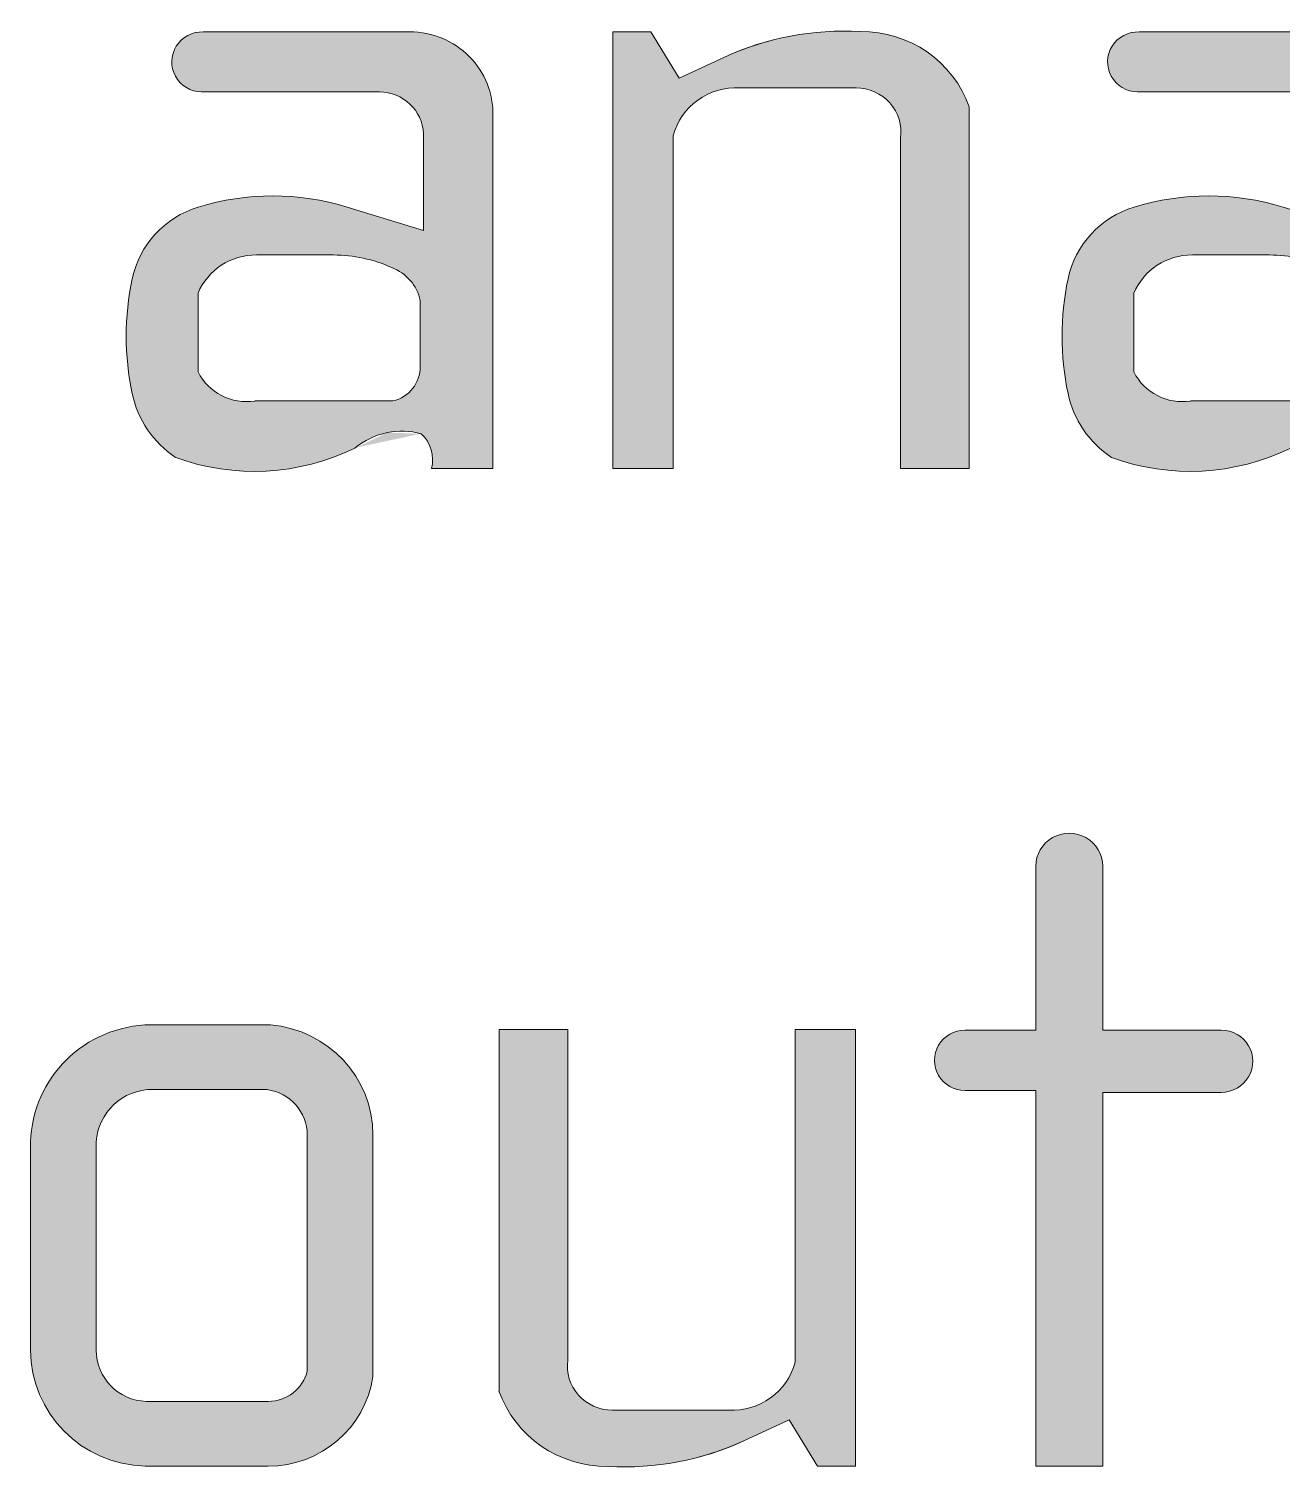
# Model space of a CAD drawing. Header units: millimetres. Extents: x 563728 to 564359, y 4765109 to 4765554.
# Drawn here: x 564243.34 to 564248.04, y 4765155.02 to 4765160.43 of the extents above; entities that cross this region are included whole.
import ezdxf

# ---------------------------------------------------------------- set-up
doc = ezdxf.new("R2010")
doc.units = ezdxf.units.MM
doc.layers.add('58 Formato plano y líneas de solape - Planoaren formatua eta gainjartze-marrak', color=7, linetype='Continuous', lineweight=0)

# ---------------------------------------------------------------- blocks, each defined once
blk = doc.blocks.new('DGN_COMPLEXSHAPE16')
at = {"layer": '58 Formato plano y líneas de solape - Planoaren formatua eta gainjartze-marrak', "color": 252, "linetype": 'Continuous', "lineweight": 0, "ltscale": 166.040103, "true_color": 0x878787}
for p, q in [((564247.1172, 4765157.2812), (564247.1172, 4765157.2812)), ((564247.3686, 4765157.2812), (564247.3686, 4765157.2812)), ((564246.8515, 4765156.6656), (564246.8515, 4765156.6656)), ((564247.8139, 4765156.6656), (564247.8139, 4765156.6656)), ((564246.8515, 4765156.4392), (564246.8515, 4765156.4392)), ((564247.3686, 4765156.4321), (564247.8139, 4765156.4321)), ((564247.8139, 4765156.4321), (564247.8139, 4765156.4321))]:
    blk.add_line(p, q, dxfattribs=at)
at = {"layer": '58 Formato plano y líneas de solape - Planoaren formatua eta gainjartze-marrak', "color": 252, "linetype": 'Continuous', "lineweight": 0, "ltscale": 166.040103, "true_color": 0x878787, "flags": 128}
for points in [[(564247.1172, 4765157.2812), (564247.1172, 4765156.6656), (564246.8515, 4765156.6656)], [(564247.8139, 4765156.6656), (564247.3686, 4765156.6656), (564247.3686, 4765157.2812)], [(564246.8515, 4765156.4392), (564247.1172, 4765156.4392), (564247.1172, 4765155.0288), (564247.3686, 4765155.0288), (564247.3686, 4765156.4321)]]:
    blk.add_lwpolyline(points, dxfattribs=at)
at = {"layer": '58 Formato plano y líneas de solape - Planoaren formatua eta gainjartze-marrak', "color": 252, "linetype": 'Continuous', "lineweight": 0, "ltscale": 166.040103, "true_color": 0x878787}
for centre, major_axis, start_param, end_param in [((564247.2429, 4765157.2812), (0.1257, 0), 0, 3.141593), ((564246.8515, 4765156.5524), (0.1148, 0), 1.570796, 4.712711), ((564247.8139, 4765156.5489), (0.1184, 0), 4.712389, 7.853982)]:
    blk.add_ellipse(centre, major_axis=major_axis, ratio=0.986119, start_param=start_param, end_param=end_param, dxfattribs=at)
blk = doc.blocks.new('DGN_COMPLEXSHAPE17')
at = {"layer": '58 Formato plano y líneas de solape - Planoaren formatua eta gainjartze-marrak', "color": 252, "linetype": 'Continuous', "lineweight": 0, "ltscale": 166.040103, "true_color": 0x878787}
for p, q in [((564245.3593, 4765155.4271), (564245.3593, 4765155.4271)), ((564246.2132, 4765155.4193), (564246.2132, 4765155.4193)), ((564245.1012, 4765155.3097), (564245.1012, 4765155.3097)), ((564245.963, 4765155.2393), (564245.5261, 4765155.2393)), ((564245.5261, 4765155.2393), (564245.5261, 4765155.2393)), ((564245.963, 4765155.2393), (564245.963, 4765155.2393)), ((564246.0232, 4765155.1251), (564246.0232, 4765155.1251))]:
    blk.add_line(p, q, dxfattribs=at)
at = {"layer": '58 Formato plano y líneas de solape - Planoaren formatua eta gainjartze-marrak', "color": 252, "linetype": 'Continuous', "lineweight": 0, "ltscale": 166.040103, "true_color": 0x878787, "flags": 128}
for points in [[(564245.3593, 4765155.4271), (564245.3593, 4765156.6685), (564245.1012, 4765156.6685), (564245.1012, 4765155.3097)], [(564246.0232, 4765155.1251), (564246.1914, 4765155.2032), (564246.2976, 4765155.0288), (564246.4396, 4765155.0288), (564246.4396, 4765156.6685), (564246.2132, 4765156.6685), (564246.2132, 4765155.4193)]]:
    blk.add_lwpolyline(points, dxfattribs=at)
at = {"layer": '58 Formato plano y líneas de solape - Planoaren formatua eta gainjartze-marrak', "color": 252, "linetype": 'Continuous', "lineweight": 0, "ltscale": 166.040103, "true_color": 0x878787}
for centre, major_axis, start_param, end_param in [((564245.5261, 4765155.4052), (0.1683, 0), 3.009369, 4.712389), ((564245.9773, 4765155.4791), (0.2436, 0), 4.653729, 6.031535), ((564245.5057, 4765155.4513), (0.4293, 0), 3.482547, 4.722946), ((564245.5746, 4765156.0636), (1.0522, 0), 4.651196, 5.152881)]:
    blk.add_ellipse(centre, major_axis=major_axis, ratio=0.986119, start_param=start_param, end_param=end_param, dxfattribs=at)
blk = doc.blocks.new('DGN_COMPLEXSHAPE19')
at = {"layer": '58 Formato plano y líneas de solape - Planoaren formatua eta gainjartze-marrak', "color": 252, "linetype": 'Continuous', "lineweight": 0, "ltscale": 166.040103, "true_color": 0x878787}
for p, q in [((564245.9454, 4765160.3177), (564245.9454, 4765160.3177)), ((564246.0056, 4765160.2035), (564246.0056, 4765160.2035)), ((564246.0056, 4765160.2035), (564246.4425, 4765160.2035)), ((564246.4425, 4765160.2035), (564246.4425, 4765160.2035)), ((564246.8675, 4765160.1331), (564246.8675, 4765160.1331)), ((564245.7554, 4765160.0235), (564245.7554, 4765160.0235)), ((564246.6093, 4765160.0157), (564246.6093, 4765160.0157))]:
    blk.add_line(p, q, dxfattribs=at)
at = {"layer": '58 Formato plano y líneas de solape - Planoaren formatua eta gainjartze-marrak', "color": 252, "linetype": 'Continuous', "lineweight": 0, "ltscale": 166.040103, "true_color": 0x878787, "flags": 128}
for points in [[(564245.9454, 4765160.3177), (564245.7772, 4765160.2396), (564245.671, 4765160.414), (564245.5291, 4765160.414), (564245.5291, 4765158.7744), (564245.7554, 4765158.7744), (564245.7554, 4765160.0235)], [(564246.6093, 4765160.0157), (564246.6093, 4765158.7744), (564246.8675, 4765158.7744), (564246.8675, 4765160.1331)]]:
    blk.add_lwpolyline(points, dxfattribs=at)
at = {"layer": '58 Formato plano y líneas de solape - Planoaren formatua eta gainjartze-marrak', "color": 252, "linetype": 'Continuous', "lineweight": 0, "ltscale": 166.040103, "true_color": 0x878787}
for centre, major_axis, start_param, end_param in [((564246.3941, 4765159.3792), (1.0522, 0), 1.509603, 2.011288), ((564246.463, 4765159.9915), (0.4293, 0), 0.340954, 1.581354), ((564245.9914, 4765159.9637), (0.2436, 0), 1.512136, 2.889942), ((564246.4425, 4765160.0376), (0.1683, 0), 6.150961, 7.853982)]:
    blk.add_ellipse(centre, major_axis=major_axis, ratio=0.986119, start_param=start_param, end_param=end_param, dxfattribs=at)
blk = doc.blocks.new('DWG_H0')
at = {"layer": '58 Formato plano y líneas de solape - Planoaren formatua eta gainjartze-marrak', "linetype": 'Continuous', "true_color": 0x878787}
h = blk.add_hatch(color=252, dxfattribs=at)
edge = h.paths.add_edge_path()
edge.add_ellipse((123.3627, 47.5454), major_axis=(1.0522, 0), ratio=0.986119, start_angle=86.4939, end_angle=115.2383)
edge.add_line((122.9141, 48.4839), (122.9141, 48.4839))
edge.add_line((122.9141, 48.4839), (122.7459, 48.4058))
edge.add_line((122.7459, 48.4058), (122.6396, 48.5802))
edge.add_line((122.6396, 48.5802), (122.4977, 48.5802))
edge.add_line((122.4977, 48.5802), (122.4977, 46.9406))
edge.add_line((122.4977, 46.9406), (122.7241, 46.9406))
edge.add_line((122.7241, 46.9406), (122.7241, 48.1897))
edge.add_line((122.7241, 48.1897), (122.7241, 48.1897))
edge.add_ellipse((122.96, 48.1299), major_axis=(0.2436, 0), ratio=0.986119, start_angle=446.639, end_angle=525.5815, ccw=False)
edge.add_line((122.9743, 48.3697), (122.9743, 48.3697))
edge.add_line((122.9743, 48.3697), (123.4112, 48.3697))
edge.add_line((123.4112, 48.3697), (123.4112, 48.3697))
edge.add_ellipse((123.4112, 48.2038), major_axis=(0.1683, 0), ratio=0.986119, start_angle=352.4241, end_angle=450, ccw=False)
edge.add_line((123.578, 48.1819), (123.578, 48.1819))
edge.add_line((123.578, 48.1819), (123.578, 46.9406))
edge.add_line((123.578, 46.9406), (123.8361, 46.9406))
edge.add_line((123.8361, 46.9406), (123.8361, 48.2993))
edge.add_line((123.8361, 48.2993), (123.8361, 48.2993))
edge.add_ellipse((123.4316, 48.1578), major_axis=(0.4293, 0), ratio=0.986119, start_angle=19.5352, end_angle=90.6049)
h = blk.add_hatch(color=252, dxfattribs=at)
edge = h.paths.add_edge_path()
edge.add_line((124.7825, 44.5983), (124.7825, 44.5983))
edge.add_ellipse((124.7825, 44.7151), major_axis=(0.1184, 0), ratio=0.986119, start_angle=-90, end_angle=90)
edge.add_line((124.7825, 44.8318), (124.7825, 44.8318))
edge.add_line((124.7825, 44.8318), (124.3372, 44.8318))
edge.add_line((124.3372, 44.8318), (124.3372, 45.4474))
edge.add_line((124.3372, 45.4474), (124.3372, 45.4474))
edge.add_ellipse((124.2115, 45.4474), major_axis=(0.1257, 0), ratio=0.986119, start_angle=0, end_angle=180)
edge.add_line((124.0858, 45.4474), (124.0858, 45.4474))
edge.add_line((124.0858, 45.4474), (124.0858, 44.8318))
edge.add_line((124.0858, 44.8318), (123.8201, 44.8318))
edge.add_line((123.8201, 44.8318), (123.8201, 44.8318))
edge.add_ellipse((123.8201, 44.7186), major_axis=(0.1148, 0), ratio=0.986119, start_angle=90, end_angle=270.0185)
edge.add_line((123.8202, 44.6054), (123.8202, 44.6054))
edge.add_line((123.8202, 44.6054), (124.0858, 44.6055))
edge.add_line((124.0858, 44.6055), (124.0858, 43.195))
edge.add_line((124.0858, 43.195), (124.3372, 43.195))
edge.add_line((124.3372, 43.195), (124.3372, 44.5983))
edge.add_line((124.3372, 44.5983), (124.7825, 44.5983))
h = blk.add_hatch(color=252, dxfattribs=at)
edge = h.paths.add_edge_path()
edge.add_line((121.5961, 44.4384), (121.5961, 44.4384))
edge.add_ellipse((121.1755, 44.4384), major_axis=(0.4206, 0), ratio=0.986119, start_angle=0, end_angle=85.1265)
edge.add_line((121.2112, 44.8517), (121.2112, 44.8517))
edge.add_line((121.2112, 44.8517), (120.7399, 44.8517))
edge.add_line((120.7399, 44.8517), (120.7399, 44.8517))
edge.add_ellipse((120.7685, 44.4009), major_axis=(0.458, 0), ratio=0.986119, start_angle=93.5885, end_angle=181.6062)
edge.add_line((120.3107, 44.3883), (120.3107, 44.3883))
edge.add_line((120.3107, 44.3883), (120.3107, 43.6302))
edge.add_line((120.3107, 43.6302), (120.3107, 43.6302))
edge.add_ellipse((120.7522, 43.6302), major_axis=(0.4415, 0), ratio=0.986119, start_angle=180, end_angle=268.5451)
edge.add_line((120.741, 43.195), (120.741, 43.195))
edge.add_line((120.741, 43.195), (121.2028, 43.195))
edge.add_line((121.2028, 43.195), (121.2028, 43.195))
edge.add_ellipse((121.2028, 43.5868), major_axis=(0.3973, 0), ratio=0.986119, start_angle=-90, end_angle=-8.0887)
edge.add_line((121.5961, 43.5316), (121.5961, 43.5316))
edge.add_line((121.5961, 43.5316), (121.5961, 44.4384))
edge = h.paths.add_edge_path(flags=0)
edge.add_line((120.5571, 44.3923), (120.5571, 44.3923))
edge.add_ellipse((120.7685, 44.4009), major_axis=(0.2116, 0), ratio=0.986119, start_angle=95.2804, end_angle=182.3632, ccw=False)
edge.add_line((120.7491, 44.6087), (120.7491, 44.6087))
edge.add_line((120.7491, 44.6087), (121.1984, 44.6087))
edge.add_line((121.1984, 44.6087), (121.1984, 44.6087))
edge.add_ellipse((121.1755, 44.4384), major_axis=(0.1742, 0), ratio=0.986119, start_angle=360, end_angle=442.424, ccw=False)
edge.add_line((121.3497, 44.4384), (121.3497, 44.4384))
edge.add_line((121.3497, 44.4384), (121.3497, 43.5529))
edge.add_line((121.3497, 43.5529), (121.3497, 43.5529))
edge.add_ellipse((121.2028, 43.5868), major_axis=(0.1509, 0), ratio=0.986119, start_angle=270, end_angle=346.8561, ccw=False)
edge.add_line((121.2028, 43.438), (121.2028, 43.438))
edge.add_line((121.2028, 43.438), (120.7447, 43.438))
edge.add_line((120.7447, 43.438), (120.7447, 43.438))
edge.add_ellipse((120.7522, 43.6302), major_axis=(0.1951, 0), ratio=0.986119, start_angle=180, end_angle=267.8112, ccw=False)
edge.add_line((120.5571, 43.6302), (120.5571, 43.6302))
edge.add_line((120.5571, 43.6302), (120.5571, 44.3923))
h = blk.add_hatch(color=252, dxfattribs=at)
edge = h.paths.add_edge_path()
edge.add_line((122.3279, 43.5933), (122.3279, 43.5933))
edge.add_line((122.3279, 43.5933), (122.3279, 44.8347))
edge.add_line((122.3279, 44.8347), (122.0698, 44.8347))
edge.add_line((122.0698, 44.8347), (122.0698, 43.4759))
edge.add_line((122.0698, 43.4759), (122.0698, 43.4759))
edge.add_ellipse((122.4743, 43.6175), major_axis=(0.4293, 0), ratio=0.986119, start_angle=-160.4648, end_angle=-89.3951)
edge.add_ellipse((122.5432, 44.2298), major_axis=(1.0522, 0), ratio=0.986119, start_angle=-93.5061, end_angle=-64.7617)
edge.add_line((122.9918, 43.2913), (122.9918, 43.2913))
edge.add_line((122.9918, 43.2913), (123.16, 43.3694))
edge.add_line((123.16, 43.3694), (123.2663, 43.195))
edge.add_line((123.2663, 43.195), (123.4082, 43.195))
edge.add_line((123.4082, 43.195), (123.4082, 44.8347))
edge.add_line((123.4082, 44.8347), (123.1819, 44.8347))
edge.add_line((123.1819, 44.8347), (123.1819, 43.5855))
edge.add_line((123.1819, 43.5855), (123.1819, 43.5855))
edge.add_ellipse((122.9459, 43.6453), major_axis=(0.2436, 0), ratio=0.986119, start_angle=266.639, end_angle=345.5815, ccw=False)
edge.add_line((122.9316, 43.4055), (122.9316, 43.4055))
edge.add_line((122.9316, 43.4055), (122.4948, 43.4055))
edge.add_line((122.4948, 43.4055), (122.4948, 43.4055))
edge.add_ellipse((122.4948, 43.5714), major_axis=(0.1683, 0), ratio=0.986119, start_angle=172.4241, end_angle=270, ccw=False)
at = {"layer": '58 Formato plano y líneas de solape - Planoaren formatua eta gainjartze-marrak', "color": 252, "linetype": 'Continuous', "lineweight": 0, "ltscale": 166.040103, "true_color": 0x878787}
for name in ['DGN_COMPLEXSHAPE19', 'DGN_COMPLEXSHAPE16', 'DGN_COMPLEXSHAPE17']:
    blk.add_blockref(name, (-564123.0314, -4765111.8338), dxfattribs=at)
blk = doc.blocks.new('DWG_H01')
at = {"layer": '58 Formato plano y líneas de solape - Planoaren formatua eta gainjartze-marrak', "linetype": 'Continuous', "true_color": 0x878787}
h = blk.add_hatch(color=252, dxfattribs=at)
edge = h.paths.add_edge_path()
edge.add_line((121.7353, 48.5802), (121.7353, 48.5802))
edge.add_line((121.7353, 48.5802), (120.9592, 48.5802))
edge.add_line((120.9592, 48.5802), (120.9592, 48.5802))
edge.add_ellipse((120.9551, 48.4675), major_axis=(0.1144, 0), ratio=0.986119, start_angle=87.9516, end_angle=268.8632)
edge.add_line((120.9529, 48.3546), (120.9529, 48.3546))
edge.add_line((120.9529, 48.3546), (121.6208, 48.3546))
edge.add_line((121.6208, 48.3546), (121.6208, 48.3546))
edge.add_ellipse((121.6208, 48.1914), major_axis=(0.1655, 0), ratio=0.986119, start_angle=362.2993, end_angle=450, ccw=False)
edge.add_line((121.7862, 48.1979), (121.7862, 48.1979))
edge.add_line((121.7862, 48.1979), (121.7862, 47.8344))
edge.add_line((121.7862, 47.8344), (121.4999, 47.9222))
edge.add_line((121.4999, 47.9222), (121.4999, 47.9222))
edge.add_ellipse((121.22, 47.0342), major_axis=(0.943, 0), ratio=0.986119, start_angle=72.7335, end_angle=107.2665)
edge.add_ellipse((121.0481, 47.5798), major_axis=(0.3636, 0), ratio=0.986119, start_angle=107.2665, end_angle=168.2665)
edge.add_line((120.6921, 47.6527), (120.6921, 47.6527))
edge.add_ellipse((121.7427, 47.4375), major_axis=(1.0731, 0), ratio=0.986119, start_angle=168.2665, end_angle=191.7335)
edge.add_ellipse((121.0737, 47.3005), major_axis=(0.3898, 0), ratio=0.986119, start_angle=-168.2665, end_angle=-124.0693)
edge.add_line((120.8554, 46.9821), (120.8554, 46.9821))
edge.add_ellipse((121.1503, 47.7713), major_axis=(0.8529, 0), ratio=0.986119, start_angle=-110.2302, end_angle=-63.6492)
edge.add_line((121.5289, 47.0176), (121.5289, 47.0176))
edge.add_ellipse((121.7048, 46.8122), major_axis=(0.2726, 0), ratio=0.986119, start_angle=461.7174, end_angle=490.1899, ccw=False)
edge.add_ellipse((121.7048, 46.8122), major_axis=(0.2726, 0), ratio=0.986119, start_angle=434.4443, end_angle=461.7174, ccw=False)
edge.add_line((121.7779, 47.0712), (121.7779, 47.0712))
edge.add_ellipse((121.6833, 46.9733), major_axis=(0.1371, 0), ratio=0.986119, start_angle=346.0002, end_angle=406.3824, ccw=False)
edge.add_line((121.8164, 46.9406), (121.8164, 46.9406))
edge.add_line((121.8164, 46.9406), (122.047, 46.9406))
edge.add_line((122.047, 46.9406), (122.047, 48.2662))
edge.add_line((122.047, 48.2662), (122.047, 48.2662))
edge.add_ellipse((121.7353, 48.2728), major_axis=(0.3118, 0), ratio=0.986119, start_angle=-1.234, end_angle=90)
edge = h.paths.add_edge_path(flags=0)
edge.add_line((121.4483, 47.7425), (121.4483, 47.7425))
edge.add_ellipse((121.4483, 47.228), major_axis=(0.5217, 0), ratio=0.986119, start_angle=425.258, end_angle=450, ccw=False)
edge.add_ellipse((121.6042, 47.5351), major_axis=(0.174, 0), ratio=0.986119, start_angle=372.2561, end_angle=428.9568, ccw=False)
edge.add_line((121.7742, 47.5716), (121.7742, 47.5716))
edge.add_line((121.7742, 47.5716), (121.7742, 47.3235))
edge.add_line((121.7742, 47.3235), (121.7742, 47.3235))
edge.add_ellipse((121.6393, 47.3235), major_axis=(0.1349, 0), ratio=0.986119, start_angle=283.7871, end_angle=360, ccw=False)
edge.add_line((121.6715, 47.1943), (121.6715, 47.1943))
edge.add_line((121.6715, 47.1943), (121.1525, 47.1943))
edge.add_line((121.1525, 47.1943), (121.1525, 47.1943))
edge.add_ellipse((121.1218, 47.393), major_axis=(0.2039, 0), ratio=0.986119, start_angle=206.5064, end_angle=278.6773, ccw=False)
edge.add_line((120.9393, 47.3033), (120.9393, 47.3033))
edge.add_line((120.9393, 47.3033), (120.9393, 47.5988))
edge.add_line((120.9393, 47.5988), (120.9393, 47.5988))
edge.add_ellipse((121.157, 47.5103), major_axis=(0.2355, 0), ratio=0.986119, start_angle=449.5147, end_angle=517.6047, ccw=False)
edge.add_line((121.159, 47.7425), (121.159, 47.7425))
edge.add_line((121.159, 47.7425), (121.4483, 47.7425))
h = blk.add_hatch(color=252, dxfattribs=at)
edge = h.paths.add_edge_path()
edge.add_line((125.5619, 48.2662), (125.5619, 48.2662))
edge.add_ellipse((125.2502, 48.2728), major_axis=(0.3118, 0), ratio=0.986119, start_angle=-1.234, end_angle=90)
edge.add_line((125.2502, 48.5802), (125.2502, 48.5802))
edge.add_line((125.2502, 48.5802), (124.4741, 48.5802))
edge.add_line((124.4741, 48.5802), (124.4741, 48.5802))
edge.add_ellipse((124.47, 48.4675), major_axis=(0.1144, 0), ratio=0.986119, start_angle=87.9516, end_angle=271.1368)
edge.add_line((124.4723, 48.3546), (124.4723, 48.3546))
edge.add_line((124.4723, 48.3546), (125.1357, 48.3546))
edge.add_line((125.1357, 48.3546), (125.1357, 48.3546))
edge.add_ellipse((125.1357, 48.1914), major_axis=(0.1655, 0), ratio=0.986119, start_angle=362.2993, end_angle=450, ccw=False)
edge.add_line((125.3011, 48.1979), (125.3011, 48.1979))
edge.add_line((125.3011, 48.1979), (125.3011, 47.8344))
edge.add_line((125.3011, 47.8344), (125.0148, 47.9222))
edge.add_line((125.0148, 47.9222), (125.0148, 47.9222))
edge.add_ellipse((124.7349, 47.0342), major_axis=(0.943, 0), ratio=0.986119, start_angle=72.7335, end_angle=107.2665)
edge.add_ellipse((124.563, 47.5798), major_axis=(0.3636, 0), ratio=0.986119, start_angle=107.2665, end_angle=168.2665)
edge.add_line((124.207, 47.6527), (124.207, 47.6527))
edge.add_ellipse((125.2576, 47.4375), major_axis=(1.0731, 0), ratio=0.986119, start_angle=168.2665, end_angle=191.7335)
edge.add_ellipse((124.5886, 47.3005), major_axis=(0.3898, 0), ratio=0.986119, start_angle=-168.2665, end_angle=-124.0693)
edge.add_line((124.3703, 46.9821), (124.3703, 46.9821))
edge.add_ellipse((124.6652, 47.7713), major_axis=(0.8529, 0), ratio=0.986119, start_angle=-110.2302, end_angle=-63.6492)
edge.add_line((125.0438, 47.0176), (125.0438, 47.0176))
edge.add_ellipse((125.2197, 46.8122), major_axis=(0.2726, 0), ratio=0.986119, start_angle=461.7174, end_angle=490.1899, ccw=False)
edge.add_ellipse((125.2197, 46.8122), major_axis=(0.2726, 0), ratio=0.986119, start_angle=434.4443, end_angle=461.7174, ccw=False)
edge.add_line((125.2928, 47.0712), (125.2928, 47.0712))
edge.add_ellipse((125.1982, 46.9733), major_axis=(0.1371, 0), ratio=0.986119, start_angle=346.0002, end_angle=406.3824, ccw=False)
edge.add_line((125.3313, 46.9406), (125.3313, 46.9406))
edge.add_line((125.3313, 46.9406), (125.5619, 46.9406))
edge.add_line((125.5619, 46.9406), (125.5619, 48.2662))
edge = h.paths.add_edge_path(flags=0)
edge.add_line((125.2891, 47.5716), (125.2891, 47.5716))
edge.add_line((125.2891, 47.5716), (125.2891, 47.3235))
edge.add_line((125.2891, 47.3235), (125.2891, 47.3235))
edge.add_ellipse((125.1542, 47.3235), major_axis=(0.1349, 0), ratio=0.986119, start_angle=283.7871, end_angle=360, ccw=False)
edge.add_line((125.1864, 47.1943), (125.1864, 47.1943))
edge.add_line((125.1864, 47.1943), (124.6674, 47.1943))
edge.add_line((124.6674, 47.1943), (124.6674, 47.1943))
edge.add_ellipse((124.6367, 47.393), major_axis=(0.2039, 0), ratio=0.986119, start_angle=206.5064, end_angle=278.6773, ccw=False)
edge.add_line((124.4542, 47.3033), (124.4542, 47.3033))
edge.add_line((124.4542, 47.3033), (124.4542, 47.5988))
edge.add_line((124.4542, 47.5988), (124.4542, 47.5988))
edge.add_ellipse((124.6719, 47.5103), major_axis=(0.2355, 0), ratio=0.986119, start_angle=449.5147, end_angle=517.6047, ccw=False)
edge.add_line((124.6739, 47.7425), (124.6739, 47.7425))
edge.add_line((124.6739, 47.7425), (124.9632, 47.7425))
edge.add_line((124.9632, 47.7425), (124.9632, 47.7425))
edge.add_ellipse((124.9632, 47.228), major_axis=(0.5217, 0), ratio=0.986119, start_angle=425.258, end_angle=450, ccw=False)
edge.add_ellipse((125.1191, 47.5351), major_axis=(0.174, 0), ratio=0.986119, start_angle=372.2561, end_angle=428.9568, ccw=False)
blk = doc.blocks.new('DGN_COMPLEXSHAPE22')
at = {"layer": '58 Formato plano y líneas de solape - Planoaren formatua eta gainjartze-marrak', "color": 252, "linetype": 'Continuous', "lineweight": 0, "ltscale": 166.040103, "true_color": 0x878787}
for p, q in [((564243.9906, 4765160.414), (564243.9906, 4765160.414)), ((564244.7667, 4765160.414), (564244.7667, 4765160.414)), ((564243.9842, 4765160.1884), (564243.9842, 4765160.1884)), ((564244.6522, 4765160.1884), (564244.6522, 4765160.1884)), ((564245.0784, 4765160.1), (564245.0784, 4765160.1)), ((564244.8176, 4765160.0317), (564244.8176, 4765160.0317)), ((564244.5313, 4765159.756), (564244.5313, 4765159.756)), ((564243.7234, 4765159.4865), (564243.7234, 4765159.4865)), ((564244.8093, 4765158.905), (564244.8093, 4765158.905)), ((564244.5603, 4765158.8514), (564244.5603, 4765158.8514)), ((564243.8867, 4765158.8158), (564243.8867, 4765158.8158)), ((564244.8478, 4765158.7744), (564244.8478, 4765158.7744))]:
    blk.add_line(p, q, dxfattribs=at)
at = {"layer": '58 Formato plano y líneas de solape - Planoaren formatua eta gainjartze-marrak', "color": 252, "linetype": 'Continuous', "lineweight": 0, "ltscale": 166.040103, "true_color": 0x878787, "flags": 128}
for points in [[(564244.7667, 4765160.414), (564243.9906, 4765160.414)], [(564243.9842, 4765160.1884), (564244.6522, 4765160.1884)], [(564244.8478, 4765158.7744), (564245.0784, 4765158.7744), (564245.0784, 4765160.1)], [(564244.8176, 4765160.0317), (564244.8176, 4765159.6682), (564244.5313, 4765159.756)]]:
    blk.add_lwpolyline(points, dxfattribs=at)
at = {"layer": '58 Formato plano y líneas de solape - Planoaren formatua eta gainjartze-marrak', "color": 252, "linetype": 'Continuous', "lineweight": 0, "ltscale": 166.040103, "true_color": 0x878787}
for centre, major_axis, start_param, end_param in [((564243.9865, 4765160.3012), (0.1144, 0), 1.535045, 4.692549), ((564244.7667, 4765160.1066), (0.3118, 0), 6.261649, 7.853982), ((564244.6522, 4765160.0252), (0.1655, 0), 0.040131, 1.570796), ((564244.2514, 4765158.868), (0.943, 0), 1.269438, 1.872154), ((564244.0794, 4765159.4136), (0.3636, 0), 1.872154, 2.936804), ((564244.7741, 4765159.2713), (1.0731, 0), 2.936804, 3.346381), ((564244.1051, 4765159.1343), (0.3898, 0), 3.346381, 4.117768), ((564244.7362, 4765158.646), (0.2726, 0), 1.775303, 2.272242), ((564244.7362, 4765158.646), (0.2726, 0), 1.299299, 1.775303), ((564244.7147, 4765158.8071), (0.1371, 0), 6.038842, 7.092711), ((564244.1817, 4765159.605), (0.8529, 0), 4.359306, 5.172297)]:
    blk.add_ellipse(centre, major_axis=major_axis, ratio=0.986119, start_param=start_param, end_param=end_param, dxfattribs=at)
blk = doc.blocks.new('DGN_COMPLEXCHAIN1')
at = {"layer": '58 Formato plano y líneas de solape - Planoaren formatua eta gainjartze-marrak', "color": 252, "linetype": 'Continuous', "lineweight": 0, "ltscale": 166.040103, "true_color": 0x878787}
for p, q in [((564244.4797, 4765159.5763), (564244.4797, 4765159.5763)), ((564243.9707, 4765159.4326), (564243.9707, 4765159.4326)), ((564244.8056, 4765159.4054), (564244.8056, 4765159.4054)), ((564244.8056, 4765159.1573), (564244.8056, 4765159.1573)), ((564243.9707, 4765159.1371), (564243.9707, 4765159.1371)), ((564244.1839, 4765159.0281), (564244.1839, 4765159.0281)), ((564244.7028, 4765159.0281), (564244.7028, 4765159.0281))]:
    blk.add_line(p, q, dxfattribs=at)
at = {"layer": '58 Formato plano y líneas de solape - Planoaren formatua eta gainjartze-marrak', "color": 252, "linetype": 'Continuous', "lineweight": 0, "ltscale": 166.040103, "true_color": 0x878787, "flags": 128}
for points in [[(564244.1904, 4765159.5763), (564244.4797, 4765159.5763)], [(564243.9707, 4765159.1371), (564243.9707, 4765159.4326)], [(564244.8056, 4765159.4054), (564244.8056, 4765159.1573)], [(564244.7028, 4765159.0281), (564244.1839, 4765159.0281)]]:
    blk.add_lwpolyline(points, dxfattribs=at)
at = {"layer": '58 Formato plano y líneas de solape - Planoaren formatua eta gainjartze-marrak', "color": 252, "linetype": 'Continuous', "lineweight": 0, "ltscale": 166.040103, "true_color": 0x878787}
for centre, major_axis, start_param, end_param in [((564244.1884, 4765159.3441), (0.2355, 0), 1.562326, 2.750721), ((564244.4797, 4765159.0618), (0.5217, 0), 1.138966, 1.570796), ((564244.6356, 4765159.3689), (0.174, 0), 0.213909, 1.203523), ((564244.6707, 4765159.1573), (0.1349, 0), 4.953019, 6.283185), ((564244.1531, 4765159.2268), (0.2039, 0), 3.604217, 4.863837)]:
    blk.add_ellipse(centre, major_axis=major_axis, ratio=0.986119, start_param=start_param, end_param=end_param, dxfattribs=at)
blk = doc.blocks.new('DGN_COMPLEXSHAPE23')
at = {"layer": '58 Formato plano y líneas de solape - Planoaren formatua eta gainjartze-marrak', "color": 252, "linetype": 'Continuous', "lineweight": 0, "ltscale": 166.040103, "true_color": 0x878787}
for p, q in [((564245.9461, 4765160.318), (564245.9461, 4765160.318)), ((564246.0056, 4765160.2035), (564246.0056, 4765160.2035)), ((564246.4425, 4765160.2035), (564246.4425, 4765160.2035)), ((564246.8675, 4765160.1331), (564246.8675, 4765160.1331)), ((564245.7554, 4765160.0235), (564245.7554, 4765160.0235)), ((564246.6093, 4765160.0157), (564246.6093, 4765160.0157))]:
    blk.add_line(p, q, dxfattribs=at)
at = {"layer": '58 Formato plano y líneas de solape - Planoaren formatua eta gainjartze-marrak', "color": 252, "linetype": 'Continuous', "lineweight": 0, "ltscale": 166.040103, "true_color": 0x878787, "flags": 128}
for points in [[(564245.9461, 4765160.318), (564245.7772, 4765160.2396), (564245.671, 4765160.414), (564245.5291, 4765160.414), (564245.5291, 4765158.7744), (564245.7554, 4765158.7744), (564245.7554, 4765160.0235)], [(564246.0056, 4765160.2035), (564246.4425, 4765160.2035)], [(564246.6093, 4765160.0157), (564246.6093, 4765158.7744), (564246.8675, 4765158.7744), (564246.8675, 4765160.1331)]]:
    blk.add_lwpolyline(points, dxfattribs=at)
at = {"layer": '58 Formato plano y líneas de solape - Planoaren formatua eta gainjartze-marrak', "color": 252, "linetype": 'Continuous', "lineweight": 0, "ltscale": 166.040103, "true_color": 0x878787}
for centre, major_axis, start_param, end_param in [((564246.3941, 4765159.3792), (1.0522, 0), 1.509603, 2.010629), ((564246.463, 4765159.9915), (0.4293, 0), 0.340954, 1.581354), ((564245.9914, 4765159.9637), (0.2436, 0), 1.512136, 2.889942), ((564246.4425, 4765160.0376), (0.1683, 0), 6.150961, 7.853982)]:
    blk.add_ellipse(centre, major_axis=major_axis, ratio=0.986119, start_param=start_param, end_param=end_param, dxfattribs=at)
blk = doc.blocks.new('DGN_COMPLEXSHAPE24')
at = {"layer": '58 Formato plano y líneas de solape - Planoaren formatua eta gainjartze-marrak', "color": 252, "linetype": 'Continuous', "lineweight": 0, "ltscale": 166.040103, "true_color": 0x878787}
for p, q in [((564247.5055, 4765160.414), (564247.5055, 4765160.414)), ((564248.2816, 4765160.414), (564248.2816, 4765160.414)), ((564247.4991, 4765160.1884), (564247.4991, 4765160.1884)), ((564248.1671, 4765160.1884), (564248.1671, 4765160.1884)), ((564248.5933, 4765160.1), (564248.5933, 4765160.1)), ((564248.3325, 4765160.0317), (564248.3325, 4765160.0317)), ((564248.0462, 4765159.756), (564248.0462, 4765159.756)), ((564247.2383, 4765159.4865), (564247.2383, 4765159.4865)), ((564248.3242, 4765158.905), (564248.3242, 4765158.905)), ((564248.0752, 4765158.8514), (564248.0752, 4765158.8514)), ((564247.4016, 4765158.8158), (564247.4016, 4765158.8158)), ((564248.3627, 4765158.7744), (564248.3627, 4765158.7744))]:
    blk.add_line(p, q, dxfattribs=at)
at = {"layer": '58 Formato plano y líneas de solape - Planoaren formatua eta gainjartze-marrak', "color": 252, "linetype": 'Continuous', "lineweight": 0, "ltscale": 166.040103, "true_color": 0x878787, "flags": 128}
for points in [[(564248.2816, 4765160.414), (564247.5055, 4765160.414)], [(564247.4991, 4765160.1884), (564248.1671, 4765160.1884)], [(564248.3627, 4765158.7744), (564248.5933, 4765158.7744), (564248.5933, 4765160.1)], [(564248.3325, 4765160.0317), (564248.3325, 4765159.6682), (564248.0462, 4765159.756)]]:
    blk.add_lwpolyline(points, dxfattribs=at)
at = {"layer": '58 Formato plano y líneas de solape - Planoaren formatua eta gainjartze-marrak', "color": 252, "linetype": 'Continuous', "lineweight": 0, "ltscale": 166.040103, "true_color": 0x878787}
for centre, major_axis, start_param, end_param in [((564247.5014, 4765160.3012), (0.1144, 0), 1.535045, 4.692549), ((564248.2816, 4765160.1066), (0.3118, 0), 6.261649, 7.853982), ((564248.1671, 4765160.0252), (0.1655, 0), 0.040131, 1.570796), ((564247.7663, 4765158.868), (0.943, 0), 1.269438, 1.872154), ((564247.5943, 4765159.4136), (0.3636, 0), 1.872154, 2.936804), ((564248.289, 4765159.2713), (1.0731, 0), 2.936804, 3.346381), ((564247.62, 4765159.1343), (0.3898, 0), 3.346381, 4.117768), ((564248.2511, 4765158.646), (0.2726, 0), 1.775303, 2.272242), ((564248.2511, 4765158.646), (0.2726, 0), 1.299299, 1.775303), ((564248.2296, 4765158.8071), (0.1371, 0), 6.038842, 7.092711), ((564247.6966, 4765159.605), (0.8529, 0), 4.359306, 5.172297)]:
    blk.add_ellipse(centre, major_axis=major_axis, ratio=0.986119, start_param=start_param, end_param=end_param, dxfattribs=at)
blk = doc.blocks.new('DGN_COMPLEXCHAIN2')
at = {"layer": '58 Formato plano y líneas de solape - Planoaren formatua eta gainjartze-marrak', "color": 252, "linetype": 'Continuous', "lineweight": 0, "ltscale": 166.040103, "true_color": 0x878787}
for p, q in [((564247.9946, 4765159.5763), (564247.9946, 4765159.5763)), ((564247.4856, 4765159.4326), (564247.4856, 4765159.4326)), ((564248.3205, 4765159.4054), (564248.3205, 4765159.4054)), ((564248.3205, 4765159.1573), (564248.3205, 4765159.1573)), ((564247.4856, 4765159.1371), (564247.4856, 4765159.1371)), ((564247.6988, 4765159.0281), (564247.6988, 4765159.0281)), ((564248.2177, 4765159.0281), (564248.2177, 4765159.0281))]:
    blk.add_line(p, q, dxfattribs=at)
at = {"layer": '58 Formato plano y líneas de solape - Planoaren formatua eta gainjartze-marrak', "color": 252, "linetype": 'Continuous', "lineweight": 0, "ltscale": 166.040103, "true_color": 0x878787, "flags": 128}
for points in [[(564247.7053, 4765159.5763), (564247.9946, 4765159.5763)], [(564247.4856, 4765159.1371), (564247.4856, 4765159.4326)], [(564248.3205, 4765159.4054), (564248.3205, 4765159.1573)], [(564248.2177, 4765159.0281), (564247.6988, 4765159.0281)]]:
    blk.add_lwpolyline(points, dxfattribs=at)
at = {"layer": '58 Formato plano y líneas de solape - Planoaren formatua eta gainjartze-marrak', "color": 252, "linetype": 'Continuous', "lineweight": 0, "ltscale": 166.040103, "true_color": 0x878787}
for centre, major_axis, start_param, end_param in [((564247.7033, 4765159.3441), (0.2355, 0), 1.562326, 2.750721), ((564247.9946, 4765159.0618), (0.5217, 0), 1.138966, 1.570796), ((564248.1505, 4765159.3689), (0.174, 0), 0.213909, 1.203523), ((564248.1856, 4765159.1573), (0.1349, 0), 4.953019, 6.283185), ((564247.668, 4765159.2268), (0.2039, 0), 3.604217, 4.863837)]:
    blk.add_ellipse(centre, major_axis=major_axis, ratio=0.986119, start_param=start_param, end_param=end_param, dxfattribs=at)
blk = doc.blocks.new('DGN_COMPLEXCHAIN16')
at = {"layer": '58 Formato plano y líneas de solape - Planoaren formatua eta gainjartze-marrak', "color": 252, "linetype": 'Continuous', "lineweight": 0, "ltscale": 166.040103, "true_color": 0x878787}
for p, q in [((564243.7804, 4765156.4425), (564243.7804, 4765156.4425)), ((564244.2298, 4765156.4425), (564244.2298, 4765156.4425)), ((564244.381, 4765156.2722), (564244.381, 4765156.2722)), ((564243.5885, 4765155.464), (564243.5885, 4765155.464)), ((564244.381, 4765155.3867), (564244.381, 4765155.3867)), ((564243.7761, 4765155.2718), (564243.7761, 4765155.2718)), ((564244.2341, 4765155.2718), (564244.2341, 4765155.2718))]:
    blk.add_line(p, q, dxfattribs=at)
at = {"layer": '58 Formato plano y líneas de solape - Planoaren formatua eta gainjartze-marrak', "color": 252, "linetype": 'Continuous', "lineweight": 0, "ltscale": 166.040103, "true_color": 0x878787, "flags": 128}
for points in [[(564244.2298, 4765156.4425), (564243.7804, 4765156.4425)], [(564243.5885, 4765156.2261), (564243.5885, 4765155.464)], [(564244.381, 4765155.3867), (564244.381, 4765156.2722)], [(564243.7761, 4765155.2718), (564244.2341, 4765155.2718)]]:
    blk.add_lwpolyline(points, dxfattribs=at)
at = {"layer": '58 Formato plano y líneas de solape - Planoaren formatua eta gainjartze-marrak', "color": 252, "linetype": 'Continuous', "lineweight": 0, "ltscale": 166.040103, "true_color": 0x878787}
for centre, major_axis, start_param, end_param in [((564243.7999, 4765156.2347), (0.2116, 0), 1.662957, 3.182838), ((564244.2068, 4765156.2722), (0.1742, 0), 0, 1.43857), ((564243.7836, 4765155.464), (0.1951, 0), 3.141593, 4.674188), ((564244.2341, 4765155.4206), (0.1509, 0), 4.712389, 6.053781)]:
    blk.add_ellipse(centre, major_axis=major_axis, ratio=0.986119, start_param=start_param, end_param=end_param, dxfattribs=at)
blk = doc.blocks.new('DGN_COMPLEXSHAPE30')
at = {"layer": '58 Formato plano y líneas de solape - Planoaren formatua eta gainjartze-marrak', "color": 252, "linetype": 'Continuous', "lineweight": 0, "ltscale": 166.040103, "true_color": 0x878787}
for p, q in [((564243.7712, 4765156.6855), (564243.7712, 4765156.6855)), ((564244.2426, 4765156.6855), (564244.2426, 4765156.6855)), ((564244.6275, 4765156.2722), (564244.6275, 4765156.2722)), ((564243.342, 4765156.222), (564243.342, 4765156.222)), ((564243.342, 4765155.464), (564243.342, 4765155.464)), ((564244.6275, 4765155.3654), (564244.6275, 4765155.3654)), ((564243.7723, 4765155.0288), (564243.7723, 4765155.0288)), ((564244.2341, 4765155.0288), (564244.2341, 4765155.0288))]:
    blk.add_line(p, q, dxfattribs=at)
at = {"layer": '58 Formato plano y líneas de solape - Planoaren formatua eta gainjartze-marrak', "color": 252, "linetype": 'Continuous', "lineweight": 0, "ltscale": 166.040103, "true_color": 0x878787, "flags": 128}
for points in [[(564244.2426, 4765156.6855), (564243.7712, 4765156.6855)], [(564244.6275, 4765155.3654), (564244.6275, 4765156.2722)], [(564243.342, 4765156.222), (564243.342, 4765155.464)], [(564243.7723, 4765155.0288), (564244.2341, 4765155.0288)]]:
    blk.add_lwpolyline(points, dxfattribs=at)
at = {"layer": '58 Formato plano y líneas de solape - Planoaren formatua eta gainjartze-marrak', "color": 252, "linetype": 'Continuous', "lineweight": 0, "ltscale": 166.040103, "true_color": 0x878787}
for centre, major_axis, start_param, end_param in [((564243.7999, 4765156.2347), (0.458, 0), 1.633427, 3.169626), ((564244.2068, 4765156.2722), (0.4206, 0), 0, 1.485738), ((564243.7836, 4765155.464), (0.4415, 0), 3.141593, 4.686996), ((564244.2341, 4765155.4206), (0.3973, 0), 4.712389, 6.142011)]:
    blk.add_ellipse(centre, major_axis=major_axis, ratio=0.986119, start_param=start_param, end_param=end_param, dxfattribs=at)
blk = doc.blocks.new('DGN_COMPLEXSHAPE37')
at = {"layer": '58 Formato plano y líneas de solape - Planoaren formatua eta gainjartze-marrak', "color": 252, "linetype": 'Continuous', "lineweight": 0, "ltscale": 166.040103, "true_color": 0x878787}
for p, q in [((564245.3593, 4765155.4271), (564245.3593, 4765155.4271)), ((564246.2132, 4765155.4193), (564246.2132, 4765155.4193)), ((564245.1012, 4765155.3097), (564245.1012, 4765155.3097)), ((564245.5261, 4765155.2393), (564245.5261, 4765155.2393)), ((564245.963, 4765155.2393), (564245.963, 4765155.2393)), ((564246.0226, 4765155.1248), (564246.0226, 4765155.1248))]:
    blk.add_line(p, q, dxfattribs=at)
at = {"layer": '58 Formato plano y líneas de solape - Planoaren formatua eta gainjartze-marrak', "color": 252, "linetype": 'Continuous', "lineweight": 0, "ltscale": 166.040103, "true_color": 0x878787, "flags": 128}
for points in [[(564245.3593, 4765155.4271), (564245.3593, 4765156.6685), (564245.1012, 4765156.6685), (564245.1012, 4765155.3097)], [(564246.0226, 4765155.1248), (564246.1914, 4765155.2032), (564246.2976, 4765155.0288), (564246.4396, 4765155.0288), (564246.4396, 4765156.6685), (564246.2132, 4765156.6685), (564246.2132, 4765155.4193)], [(564245.963, 4765155.2393), (564245.5261, 4765155.2393)]]:
    blk.add_lwpolyline(points, dxfattribs=at)
at = {"layer": '58 Formato plano y líneas de solape - Planoaren formatua eta gainjartze-marrak', "color": 252, "linetype": 'Continuous', "lineweight": 0, "ltscale": 166.040103, "true_color": 0x878787}
for centre, major_axis, start_param, end_param in [((564245.5261, 4765155.4052), (0.1683, 0), 3.009369, 4.712389), ((564245.9773, 4765155.4791), (0.2436, 0), 4.653729, 6.031535), ((564245.5057, 4765155.4513), (0.4293, 0), 3.482547, 4.722946), ((564245.5746, 4765156.0636), (1.0522, 0), 4.651196, 5.152221)]:
    blk.add_ellipse(centre, major_axis=major_axis, ratio=0.986119, start_param=start_param, end_param=end_param, dxfattribs=at)
blk = doc.blocks.new('DGN_COMPLEXCHAIN22')
at = {"layer": '58 Formato plano y líneas de solape - Planoaren formatua eta gainjartze-marrak', "color": 252, "linetype": 'Continuous', "lineweight": 0, "ltscale": 166.040103, "true_color": 0x878787}
for p, q in [((564247.3686, 4765157.2812), (564247.3686, 4765157.2812)), ((564246.8515, 4765156.6656), (564246.8515, 4765156.6656)), ((564247.8139, 4765156.6656), (564247.8139, 4765156.6656)), ((564246.8515, 4765156.4392), (564246.8515, 4765156.4392)), ((564247.8139, 4765156.4321), (564247.8139, 4765156.4321))]:
    blk.add_line(p, q, dxfattribs=at)
at = {"layer": '58 Formato plano y líneas de solape - Planoaren formatua eta gainjartze-marrak', "color": 252, "linetype": 'Continuous', "lineweight": 0, "ltscale": 166.040103, "true_color": 0x878787, "flags": 128}
for points in [[(564247.1172, 4765157.2883), (564247.1172, 4765156.6656), (564246.8515, 4765156.6656)], [(564247.8139, 4765156.6656), (564247.3686, 4765156.6656), (564247.3686, 4765157.2812)], [(564246.8515, 4765156.4392), (564247.1172, 4765156.4392), (564247.1172, 4765155.0288), (564247.3686, 4765155.0288), (564247.3686, 4765156.4321), (564247.8139, 4765156.4321)]]:
    blk.add_lwpolyline(points, dxfattribs=at)
at = {"layer": '58 Formato plano y líneas de solape - Planoaren formatua eta gainjartze-marrak', "color": 252, "linetype": 'Continuous', "lineweight": 0, "ltscale": 166.040103, "true_color": 0x878787}
for centre, major_axis, start_param, end_param in [((564247.2429, 4765157.2812), (0.1257, 0), 0, 3.141593), ((564246.8515, 4765156.5524), (0.1148, 0), 1.570796, 4.712389), ((564247.8139, 4765156.5489), (0.1184, 0), 4.712389, 7.853982)]:
    blk.add_ellipse(centre, major_axis=major_axis, ratio=0.986119, start_param=start_param, end_param=end_param, dxfattribs=at)
blk = doc.blocks.new('ZTE LOGO 2015')
at = {"color": 252, "linetype": 'Continuous', "lineweight": 0, "true_color": 0x878787}
for name in ['DWG_H0', 'DWG_H01']:
    blk.add_blockref(name, (-118.5689, -46.9406), dxfattribs=at)
at = {"layer": '58 Formato plano y líneas de solape - Planoaren formatua eta gainjartze-marrak', "color": 252, "linetype": 'Continuous', "lineweight": 0, "ltscale": 166.040103, "true_color": 0x878787}
for name in ['DGN_COMPLEXSHAPE22', 'DGN_COMPLEXSHAPE23', 'DGN_COMPLEXSHAPE24', 'DGN_COMPLEXCHAIN1', 'DGN_COMPLEXCHAIN2', 'DGN_COMPLEXCHAIN22', 'DGN_COMPLEXSHAPE30', 'DGN_COMPLEXSHAPE37', 'DGN_COMPLEXCHAIN16']:
    blk.add_blockref(name, (-564241.6003, -4765158.7744), dxfattribs=at)

msp = doc.modelspace()

# ---------------------------------------------------------------- block references
at = {"color": 7, "linetype": 'Continuous', "lineweight": 0}
msp.add_blockref('ZTE LOGO 2015', (564241.6003, 4765158.7744), dxfattribs=at)

doc.saveas('drawing.dxf')
